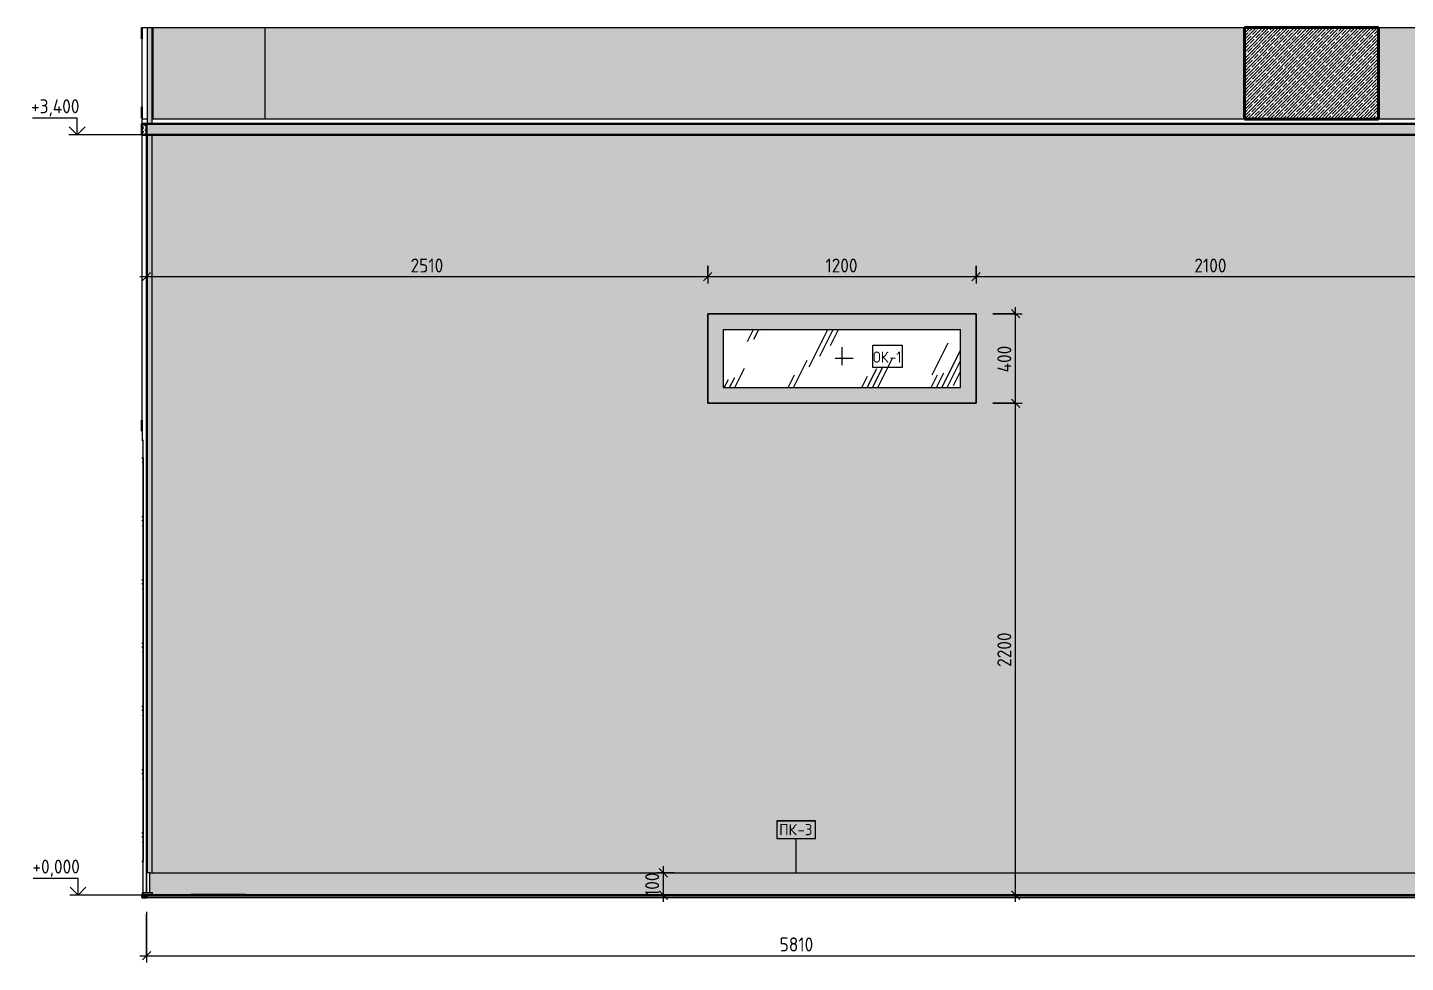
# Model space of a CAD drawing. Header units: millimetres. Extents: x 855 to 70116, y -1987 to 23809.
# Drawn here: x 58081 to 64243, y -301 to 3880 of the extents above; entities that cross this region are included whole.
import ezdxf

# ---------------------------------------------------------------- set-up
doc = ezdxf.new("R2010")
doc.units = ezdxf.units.MM
doc.linetypes.add('Штрих', pattern=[158.75, 79.375, -79.375])
for name, color, linetype, lineweight in [('A-ANNO-DIMS', 7, 'Continuous', 9), ('A-ANNO-DIMS-25', 7, 'Continuous', 9), ('A-DOOR', 7, 'Continuous', 9), ('A-DOOR-4', 7, 'Continuous', 18), ('A-FLOR', 7, 'Continuous', 9), ('A-GENM', 7, 'Continuous', 9), ('A-GENM-IDEN', 7, 'Continuous', 9), ('A-GLAZ', 7, 'Continuous', 9), ('A-GLAZ-2', 7, 'Штрих', 9), ('A-GLAZ-CWMG', 7, 'Continuous', 9), ('A-GLAZ-CWMG-2', 7, 'Continuous', 30), ('A-GLAZ-IDEN', 7, 'Continuous', 9), ('A-WALL', 7, 'Continuous', 9), ('A-WALL-PATT', 7, 'Continuous', 9), ('G-ANNO-DIMS', 7, 'Continuous', 9), ('G-ANNO-DIMS-1', 7, 'Continuous', 20), ('I-WALL', 7, 'Continuous', 9), ('S-COLS', 7, 'Continuous', 9), ('Поручни', 7, 'Continuous', 9)]:
    doc.layers.add(name, color=color, linetype=linetype, lineweight=lineweight)
for name, color, linetype, lineweight, true_color in [('A-CLNG-1', 7, 'Continuous', 9, 0x787878), ('A-CLNG-FNSH-1', 7, 'Continuous', 30, 0x3c3c3c), ('A-DOOR-GLAZ', 7, 'Continuous', 9, 0x8080ff), ('A-FLOR-1', 7, 'Continuous', 9, 0x787878), ('A-FLOR-FNSH-1', 7, 'Continuous', 30, 0x3c3c3c), ('A-FLOR-FNSH-2', 7, 'Continuous', 40, 0x3c3c3c), ('A-FLOR-MCUT-1', 7, 'Continuous', 9, 0x646464), ('A-WALL-7', 7, 'Continuous', 30, 0x3c3c3c), ('I-WALL-1', 7, 'Continuous', 9, 0x787878)]:
    doc.layers.add(name, color=color, linetype=linetype, lineweight=lineweight, true_color=true_color)
doc.styles.add('GOST Common_5', font='GOST_Common.ttf', dxfattribs={"height": 50})
doc.styles.add('ISOCPEUR_2', font='isocpeur.ttf', dxfattribs={"width": 0.9, "height": 62.5})
doc.styles.add('ISOCPEUR_3', font='isocpeur.ttf', dxfattribs={"width": 0.9, "height": 50})
doc.dimstyles.new('ISO-2_5_0_9К_БОЛЬШОЙ_1', dxfattribs={"dimscale": 304.8, "dimtxt": 62.248823, "dimasz": 0.123031, "dimexe": 0.098425, "dimexo": 0.246063, "dimgap": 0, "dimtad": 1, "dimdec": 0, "dimrnd": 10, "dimzin": 0, "dimdsep": 46, "dimtxsty": 'ISOCPEUR_2', "dimblk1": 'OBLIQUE', "dimblk2": 'OBLIQUE', "dimsah": 1, "dimcen": 0.09, "dimdle": 0.098425, "dimazin": 0, "dimtfac": 1, "dimtdec": 4, "dimtix": 1, "dimtmove": 0, "dimatfit": 3, "dimfxl": 1, "dimtvp": 1, "dimtolj": 1, "dimtzin": 0, "dimarcsym": 2})

# ---------------------------------------------------------------- blocks, each defined once
blk = doc.blocks.new('Дверь_Витражная_остекление_ - ДВН_ДАО_Главный вход_1800 в свету 5-32258809-Развертка 1_30-4')
at = {"layer": 'A-DOOR'}
for points in [[(-38540, 2035), (-38537, 2035), (-38537, 2085), (-38540.4, 2085), (-38540.4, 2035)], [(-38534.5, 150), (-38534.5, 1955), (-38535, 1955), (-38535, 150)]]:
    blk.add_hatch(color=256, dxfattribs=at).paths.add_polyline_path(points)
h = blk.add_hatch(color=256, dxfattribs=at)
h.paths.add_polyline_path([(-38540, 0), (-38534.5, 0), (-38534.5, 150), (-38540.4, 150), (-38540.4, 0)])
h.paths.add_polyline_path([(-38540, 1955), (-38534.5, 1955), (-38534.5, 2035), (-38540.4, 2035), (-38540.4, 1955)])
h = blk.add_hatch(dxfattribs=at)
h.set_pattern_fill('FP_21', color=256, style=0, pattern_type=2)
h.set_pattern_definition([(45, (-25, 25), (-70.71068, 70.71068), [50, -150]), (45, (-75, 0), (-70.71068, 70.71068), [150, -50]), (45, (25, -25), (-70.71068, 70.71068), [50, -150])])
h.paths.add_polyline_path([(-38535, 150), (-38535, 1955), (-38540.4, 1955), (-38540.4, 150), (-38540, 150)])
blk.add_line((-38534.5, 1955), (-38534.5, 150), dxfattribs=at)
at = {"layer": 'A-DOOR-4'}
for p, q in [((-38537, 2085), (-38540.4, 2085)), ((-38534.5, 2035), (-38540.4, 2035)), ((-38540.4, 2035), (-38537, 2035)), ((-38537, 2035), (-38537, 2085)), ((-38534.5, 1955), (-38534.5, 2035)), ((-38540.4, 1955), (-38534.5, 1955)), ((-38534.5, 150), (-38540.4, 150)), ((-38534.5, 0), (-38534.5, 150)), ((-38540.4, 0), (-38534.5, 0))]:
    blk.add_line(p, q, dxfattribs=at)
at = {"layer": 'A-DOOR-GLAZ'}
for p, q in [((-38535, 1955), (-38540.4, 1955)), ((-38535, 150), (-38535, 1955)), ((-38540.4, 150), (-38535, 150))]:
    blk.add_line(p, q, dxfattribs=at)
blk = doc.blocks.new('Прямоугольный импост - Импост структурный с накладкой - 160мм Темный-32424191-Развертка 1_30-4')
at = {"layer": 'A-GLAZ-CWMG-2'}
for p, q in [((-38540, 3880), (-38540.4, 3880)), ((-38540.4, 3830), (-38540, 3830)), ((-38540, 3830), (-38540, 3880))]:
    blk.add_line(p, q, dxfattribs=at)
blk = doc.blocks.new('BSC_Колонна _Прямоугольная - 500х500-23286270-Развертка 1_30-4')
at = {"layer": 'S-COLS'}
blk.add_hatch(color=256, dxfattribs=at).paths.add_polyline_path([(-38490, 3470), (-37990, 3470), (-37990, 3880), (-38490, 3880)])
for p, q in [((-38490, 3470), (-38490, 3880)), ((-37990, 3880), (-37990, 3470))]:
    blk.add_line(p, q, dxfattribs=at)
blk = doc.blocks.new('Плинтус - Плинтус керамогранит бежевый-32865275-Развертка 1_30-4')
at = {"layer": 'A-GENM'}
blk.add_hatch(color=256, dxfattribs=at).paths.add_polyline_path([(-36487.3, 0), (-32710, 0), (-32710, 100), (-38504, 100), (-38504, 10), (-38493.3, 10), (-38493.3, 4), (-38504, 4), (-38504, 2), (-37568.1, 2), (-37568.1, 0), (-36572.9, 0)])
for p, q in [((-38504, 100), (-32710, 100)), ((-32710, 100), (-32710, 0))]:
    blk.add_line(p, q, dxfattribs=at)
blk = doc.blocks.new('Плинтус - Плинтус керамогранит бежевый-32975795-Развертка 1_30-4')
at = {"layer": 'A-GENM'}
for p, q in [((-38504, 100), (-38519, 100)), ((-38504, 10), (-38504, 100)), ((-38504, 2), (-38504, 4))]:
    blk.add_line(p, q, dxfattribs=at)
blk = doc.blocks.new('Прямоугольный импост - Импост структурный с накладкой - 160мм Темный-32772294-Развертка 1_30-4')
at = {"layer": 'A-GLAZ-CWMG'}
blk.add_hatch(color=256, dxfattribs=at).paths.add_polyline_path([(-38540, 2125), (-38540, 3475), (-38540.4, 3475), (-38540.4, 2125)])
for p, q in [((-38540, 3475), (-38540, 3450)), ((-38540, 3400), (-38540, 2125))]:
    blk.add_line(p, q, dxfattribs=at)
blk = doc.blocks.new('Прямоугольный импост - Импост структурный с накладкой - 160мм Темный-32258447-Развертка 1_30-4')
at = {"layer": 'A-GLAZ-CWMG-2'}
for p, q in [((-38540, 2125), (-38540.4, 2125)), ((-38540, 2075), (-38540, 2125)), ((-38540.4, 2075), (-38540, 2075))]:
    blk.add_line(p, q, dxfattribs=at)
blk = doc.blocks.new('120_Окно_СКБ_1Ст - 120_Окно_СКБ_1Ст 400х1200 EI30-24228909-Развертка 1_30-4')
at = {"layer": 'A-GLAZ'}
h = blk.add_hatch(color=256, dxfattribs=at)
h.paths.add_polyline_path([(-36010, 2200), (-34810, 2200), (-34810, 2600), (-36010, 2600), (-36010, 2257.1)])
h.paths.add_polyline_path([(-35940, 2270), (-35940, 2530), (-34880, 2530), (-34880, 2270), (-35930.2, 2270)])
h = blk.add_hatch(dxfattribs=at)
h.set_pattern_fill('FP_18', color=256, style=0, pattern_type=2)
h.set_pattern_definition([(63.435, (63.5, 31.75), (-255.583, 766.7475), [317.5, -190.5, 317.5, -190.5, -403.903]), (63.435, (63.5, 31.75), (-255.583, 766.7475), [-1016, 127, -276.903]), (63.435, (47.6, 47.6), (-255.583, 766.7475), [254, -317.5, 190.5, -190.5, -467.403]), (63.435, (47.6, 47.6), (-255.583, 766.7475), [-952.5, 222.25, -245.153]), (63.435, (47.6, 95.25), (-255.583, 766.7475), [190.5, -381, 127, -190.5, -530.903]), (63.435, (47.6, 95.25), (-255.583, 766.7475), [-889, 285.75, -245.153]), (63.435, (95.25, 47.6), (-255.583, 766.7475), [190.5, -381, 158.75, -6404.653]), (63.435, (142.9, 95.25), (-255.583, 766.7475), [95.25, -476.25, 63.5, -6499.903]), (63.435, (63.5, 174.6), (-255.583, 766.7475), [63.5, -476.25, 63.5, -254, -562.653]), (63.435, (63.5, 174.6), (-255.583, 766.7475), [-857.25, 158.75, -403.903]), (63.435, (349.25, 127), (-255.583, 766.7475), [317.5, -476.25, 381, -251.503]), (63.435, (349.25, 79.4), (-255.583, 766.7475), [444.5, -317.5, 476.25, -188.003]), (63.435, (381, 95.25), (-255.583, 766.7475), [508, -254, 381, -276.903]), (63.435, (428.6, 142.9), (-255.583, 766.7475), [317.5, -444.5, 254, -403.903]), (63.435, (381, 238.1), (-255.583, 766.7475), [158.75, -635, 190.5, -435.653]), (63.435, (476.25, 190.5), (-255.583, 766.7475), [127, -635, 127, -530.903])])
h.paths.add_polyline_path([(-35940, 2270), (-34880, 2270), (-34880, 2530), (-35940, 2530), (-35940, 2282.4)])
for p, q in [((-36010, 2600), (-36010, 2200)), ((-34810, 2600), (-36010, 2600)), ((-34810, 2200), (-34810, 2600)), ((-35940, 2530), (-35940, 2270)), ((-35940, 2530), (-34880, 2530)), ((-34880, 2270), (-34880, 2530)), ((-35940, 2270), (-34880, 2270)), ((-36010, 2200), (-34810, 2200))]:
    blk.add_line(p, q, dxfattribs=at)
at = {"layer": 'A-GLAZ-2'}
for p, q in [((-35410, 2450), (-35410, 2350)), ((-35360, 2400), (-35460, 2400))]:
    blk.add_line(p, q, dxfattribs=at)
blk = doc.blocks.new('Прямоугольный импост - Импост структурный с накладкой - 160мм Темный-32772308-Развертка 1_30-4')
at = {"layer": 'A-GLAZ-CWMG'}
blk.add_hatch(color=256, dxfattribs=at).paths.add_polyline_path([(-38540, 3525), (-38540, 3830), (-38540.4, 3830), (-38540.4, 3525)])
blk.add_line((-38540, 3830), (-38540, 3525), dxfattribs=at)
blk = doc.blocks.new('Прямоугольный импост - Импост структурный с накладкой - 160мм Темный-32424194-Развертка 1_30-4')
at = {"layer": 'A-GLAZ-CWMG-2'}
for p, q in [((-38540, 3525), (-38540.4, 3525)), ((-38540, 3475), (-38540, 3525)), ((-38540.4, 3475), (-38540, 3475))]:
    blk.add_line(p, q, dxfattribs=at)
blk = doc.blocks.new('Ограждение - Ограждение-32972080-Развертка 1_30-4')
at = {"layer": 'Поручни'}
for p, q in [((-38493.3, 10), (-38538.3, 10)), ((-38538.3, 10), (-38538.3, 4)), ((-38538.3, 4), (-38493.3, 4)), ((-38493.3, 4), (-38493.3, 10))]:
    blk.add_line(p, q, dxfattribs=at)
blk = doc.blocks.new('Ограждение - Ограждение-32984924-Развертка 1_30-4')
at = {"layer": 'Поручни'}
for p, q in [((-38493.3, 10), (-38538.3, 10)), ((-38538.3, 10), (-38538.3, 4)), ((-38538.3, 4), (-38493.3, 4)), ((-38493.3, 4), (-38493.3, 10))]:
    blk.add_line(p, q, dxfattribs=at)
blk = doc.blocks.new('DIMBLOCK42-Развертка 1_30-4')
at = {"layer": 'A-ANNO-DIMS-25'}
for p, q in [((58613.7, -75), (58613.7, -300.7)), ((58613.7, -270.7), (58613.7, -85)), ((64422.7, -75), (64422.7, -300.7)), ((64422.7, -270.7), (64422.7, -85)), ((58583.7, -270.7), (64422.7, -270.7))]:
    blk.add_line(p, q, dxfattribs=at)
at = {"layer": 'A-ANNO-DIMS-25', "lineweight": 20}
for p, q in [((58613.7, -270.7), (58595, -289.4)), ((58613.7, -270.7), (58632.5, -251.9)), ((64422.7, -270.7), (64404, -289.4)), ((64422.7, -270.7), (64441.5, -251.9))]:
    blk.add_line(p, q, dxfattribs=at)
at = {"layer": 'A-ANNO-DIMS-25', "color": 0, "insert": (61444.6, -189), "char_height": 62.5, "width": 176.691, "attachment_point": 1, "line_spacing_factor": 1.149209, "style": 'ISOCPEUR_2'}
blk.add_mtext('5810', dxfattribs=at)
blk = doc.blocks.new('_Oblique')
at = {"color": 0, "linetype": 'ByBlock', "lineweight": -2}
blk.add_line((-0.5, -0.5), (0.5, 0.5), dxfattribs=at)
blk = doc.blocks.new('Mark Reiling - Mark Reiling-26174330-Развертка 1_30-4')
at = {"layer": 'A-GENM-IDEN'}
for p, q in [((-35701.2, 333.1), (-35701.2, 254.3)), ((-35701.2, 333.1), (-35527.8, 333.1)), ((-35527.8, 333.1), (-35701.2, 333.1)), ((-35701.2, 333.1), (-35701.2, 254.3)), ((-35527.8, 254.3), (-35527.8, 333.1)), ((-35527.8, 254.3), (-35527.8, 333.1)), ((-35701.2, 254.3), (-35527.8, 254.3)), ((-35701.2, 254.3), (-35527.8, 254.3))]:
    blk.add_line(p, q, dxfattribs=at)
blk = doc.blocks.new('DIMBLOCK45-Развертка 1_30-4')
at = {"layer": 'A-ANNO-DIMS-25'}
for p, q in [((62322.7, 2814), (62322.7, 2735.5)), ((62322.7, 2765.5), (62322.7, 2814)), ((64422.7, 2814), (64422.7, 2735.5)), ((64422.7, 2765.5), (64422.7, 2814)), ((64452.7, 2765.5), (62322.7, 2765.5))]:
    blk.add_line(p, q, dxfattribs=at)
at = {"layer": 'A-ANNO-DIMS-25', "lineweight": 20}
for p, q in [((62322.7, 2765.5), (62341.5, 2784.3)), ((64422.7, 2765.5), (64441.5, 2784.3)), ((62322.7, 2765.5), (62304, 2746.8)), ((64422.7, 2765.5), (64404, 2746.8))]:
    blk.add_line(p, q, dxfattribs=at)
at = {"layer": 'A-ANNO-DIMS-25', "color": 0, "insert": (63299.1, 2847.2), "char_height": 62.5, "width": 176.691, "attachment_point": 1, "line_spacing_factor": 1.149209, "style": 'ISOCPEUR_2'}
blk.add_mtext('2100', dxfattribs=at)
blk = doc.blocks.new('DIMBLOCK46-Развертка 1_30-4')
at = {"layer": 'A-ANNO-DIMS-25'}
for p, q in [((61122.7, 2814), (61122.7, 2735.5)), ((61122.7, 2765.5), (61122.7, 2814)), ((62322.7, 2814), (62322.7, 2735.5)), ((62322.7, 2765.5), (62322.7, 2814)), ((62322.7, 2765.5), (61122.7, 2765.5))]:
    blk.add_line(p, q, dxfattribs=at)
at = {"layer": 'A-ANNO-DIMS-25', "lineweight": 20}
for p, q in [((61122.7, 2765.5), (61141.5, 2784.3)), ((62322.7, 2765.5), (62341.5, 2784.3)), ((61122.7, 2765.5), (61104, 2746.8)), ((62322.7, 2765.5), (62304, 2746.8))]:
    blk.add_line(p, q, dxfattribs=at)
at = {"layer": 'A-ANNO-DIMS-25', "color": 0, "insert": (61649.1, 2847.2), "char_height": 62.5, "width": 176.691, "attachment_point": 1, "line_spacing_factor": 1.149209, "style": 'ISOCPEUR_2'}
blk.add_mtext('1200', dxfattribs=at)
blk = doc.blocks.new('DIMBLOCK47-Развертка 1_30-4')
at = {"layer": 'A-ANNO-DIMS-25'}
for p, q in [((58612.7, 2814), (58612.7, 2735.5)), ((58612.7, 2765.5), (58612.7, 2814)), ((61122.7, 2814), (61122.7, 2735.5)), ((61122.7, 2765.5), (61122.7, 2814)), ((61122.7, 2765.5), (58582.7, 2765.5))]:
    blk.add_line(p, q, dxfattribs=at)
at = {"layer": 'A-ANNO-DIMS-25', "lineweight": 20}
for p, q in [((58612.7, 2765.5), (58631.5, 2784.3)), ((61122.7, 2765.5), (61141.5, 2784.3)), ((58612.7, 2765.5), (58594, 2746.8)), ((61122.7, 2765.5), (61104, 2746.8))]:
    blk.add_line(p, q, dxfattribs=at)
at = {"layer": 'A-ANNO-DIMS-25', "color": 0, "insert": (59794.1, 2847.2), "char_height": 62.5, "width": 176.691, "attachment_point": 1, "line_spacing_factor": 1.149209, "style": 'ISOCPEUR_2'}
blk.add_mtext('2510', dxfattribs=at)
blk = doc.blocks.new('DIMBLOCK48-Развертка 1_30-4')
at = {"layer": 'A-ANNO-DIMS-25'}
for p, q in [((60925, -30), (60925, 130)), ((60973.4, 100), (60895, 100)), ((60925, 100), (60973.4, 100)), ((60973.4, 0), (60895, 0)), ((60925, 0), (60973.4, 0))]:
    blk.add_line(p, q, dxfattribs=at)
at = {"layer": 'A-ANNO-DIMS-25', "lineweight": 20}
for p, q in [((60925, 100), (60906.2, 118.7)), ((60925, 100), (60943.7, 81.2)), ((60925, 0), (60906.2, 18.8)), ((60925, 0), (60943.7, -18.8))]:
    blk.add_line(p, q, dxfattribs=at)
at = {"layer": 'A-ANNO-DIMS-25', "color": 0, "insert": (60843.3, -3.9), "char_height": 62.5, "width": 129.286, "attachment_point": 1, "rotation": 90, "line_spacing_factor": 1.149209, "style": 'ISOCPEUR_2'}
blk.add_mtext('100', dxfattribs=at)
blk = doc.blocks.new('Высотные отметки - Стрелка_Верх-17668718-Развертка 1_30-4')
at = {"layer": 'G-ANNO-DIMS'}
for p, q in [((-38825.8, 75), (-39025.8, 75)), ((-38825.8, 0), (-38825.8, 75)), ((-38787.9, 0), (-38862.9, 0))]:
    blk.add_line(p, q, dxfattribs=at)
at = {"layer": 'G-ANNO-DIMS-1'}
for q in [(-38861.1, 35.4), (-38790.4, 35.4)]:
    blk.add_line((-38825.8, 0), q, dxfattribs=at)
blk = doc.blocks.new('DIMBLOCK51-Развертка 1_30-4')
at = {"layer": 'A-ANNO-DIMS-25', "lineweight": 20}
for p, q in [((62499.7, 2200), (62480.9, 2218.8)), ((62499.7, 2200), (62518.4, 2181.2)), ((62499.7, 0), (62480.9, 18.8)), ((62499.7, 0), (62518.4, -18.8))]:
    blk.add_line(p, q, dxfattribs=at)
at = {"layer": 'A-ANNO-DIMS-25'}
for p, q in [((62397.7, 2200), (62529.7, 2200)), ((62499.7, 2200), (62397.7, 2200)), ((62499.7, -30), (62499.7, 2200)), ((62548.2, 0), (62469.7, 0)), ((62499.7, 0), (62548.2, 0))]:
    blk.add_line(p, q, dxfattribs=at)
at = {"layer": 'A-ANNO-DIMS-25', "color": 0, "insert": (62418, 1021), "char_height": 62.5, "width": 189.619, "attachment_point": 1, "rotation": 90, "line_spacing_factor": 1.149209, "style": 'ISOCPEUR_2'}
blk.add_mtext('2200', dxfattribs=at)
blk = doc.blocks.new('DIMBLOCK52-Развертка 1_30-4')
at = {"layer": 'A-ANNO-DIMS-25'}
for p, q in [((62397.7, 2600), (62529.7, 2600)), ((62499.7, 2600), (62397.7, 2600)), ((62499.7, 2200), (62499.7, 2630)), ((62397.7, 2200), (62529.7, 2200)), ((62499.7, 2200), (62397.7, 2200))]:
    blk.add_line(p, q, dxfattribs=at)
at = {"layer": 'A-ANNO-DIMS-25', "lineweight": 20}
for p, q in [((62499.7, 2600), (62480.9, 2618.7)), ((62499.7, 2600), (62518.4, 2581.2)), ((62499.7, 2200), (62480.9, 2218.8)), ((62499.7, 2200), (62518.4, 2181.2))]:
    blk.add_line(p, q, dxfattribs=at)
at = {"layer": 'A-ANNO-DIMS-25', "color": 0, "insert": (62418, 2337.8), "char_height": 62.5, "width": 149.397, "attachment_point": 1, "rotation": 90, "line_spacing_factor": 1.149209, "style": 'ISOCPEUR_2'}
blk.add_mtext('400', dxfattribs=at)

msp = doc.modelspace()

# ---------------------------------------------------------------- hatches: boundary and pattern name
at = {"layer": 'A-CLNG-1'}
msp.add_hatch(color=256, dxfattribs=at).paths.add_polyline_path([(68173.2, 3400), (69542, 3400), (69542, 3450), (58612.7, 3450), (58612.7, 3400), (67923, 3400)])
at = {"layer": 'A-FLOR'}
for points in [[(58613.7, 0), (58811.5, 0), (58811.5, 2), (58612.7, 2), (58612.7, 0)], [(59447.7, 0), (59564.7, 0), (59564.7, 2), (59057.1, 2), (59057.1, 0), (59425.7, 0)]]:
    msp.add_hatch(color=256, dxfattribs=at).paths.add_polyline_path(points)
at = {"layer": 'A-FLOR-1'}
h = msp.add_hatch(dxfattribs=at)
h.set_pattern_fill('FP_22', color=256, style=0, pattern_type=2)
h.set_pattern_definition([(45, (97132.712, 0), (-14.25598, 14.25598), []), (45, (97146.968, 0), (-14.25598, 14.25598), [25.202, -5.04, 0.8382, -4.202])])
h.paths.add_polyline_path([(64067.1, 3470), (64122.7, 3470), (64122.7, 3880), (63522.7, 3880), (63522.7, 3470)])
msp.add_hatch(color=256, dxfattribs=at).paths.add_polyline_path([(59057.1, 0), (59057.1, 2), (58811.5, 2), (58811.5, 0), (59020, 0)])
at = {"layer": 'A-WALL'}
h = msp.add_hatch(color=256, dxfattribs=at)
h.paths.add_polyline_path([(58637.7, 100), (58637.7, 3400), (58617.7, 3400), (58617.7, 100), (58628.7, 100)])
h.paths.add_polyline_path([(58637.7, 3450), (58637.7, 3880), (58617.7, 3880), (58617.7, 3450)])
at = {"layer": 'A-WALL-PATT'}
h = msp.add_hatch(color=256, dxfattribs=at)
h.paths.add_polyline_path([(58617.7, 100), (58617.7, 3400), (58613.7, 3400), (58613.7, 100)])
h.paths.add_polyline_path([(62356.2, 100), (64422.7, 100), (64422.7, 3200), (66922.7, 3200), (66922.7, 100), (69542, 100), (69542, 3400), (58637.7, 3400), (58637.7, 100), (62270.7, 100)])
h.paths.add_polyline_path([(61122.7, 2200), (61122.7, 2600), (62322.7, 2600), (62322.7, 2200), (61329.7, 2200)])
at = {"layer": 'I-WALL'}
for points in [[(62698.4, 3470), (63522.7, 3470), (63522.7, 3880), (59142.7, 3880), (59142.7, 3470), (62571.7, 3470)], [(67141.1, 3470), (67323, 3470), (67323, 3880), (64122.7, 3880), (64122.7, 3470), (66922.7, 3470)]]:
    msp.add_hatch(color=256, dxfattribs=at).paths.add_polyline_path(points)
at = {"layer": 'I-WALL-1'}
h = msp.add_hatch(dxfattribs=at)
h.set_pattern_fill('FP_23', color=256, style=0, pattern_type=2)
h.set_pattern_definition([(0, (97132.712, 0), (30.48, 7.62), [2.515, -20.345, 2.515, -20.345, -121.92]), (0, (97132.712, 0), (30.48, 7.62), [-45.72, 2.515, -43.205, 2.515, -20.345, -53.34]), (0, (97132.712, 0), (30.48, 7.62), [-114.3, 2.515, -12.725, 2.515, -35.585]), (120, (97144.142, 3.81), (-21.8391136, 22.5864543), [2.515, -20.345, 2.515, -20.345, -121.92]), (120, (97144.142, 3.81), (-21.8391136, 22.5864543), [-45.72, 2.515, -43.205, 2.515, -20.345, -53.34]), (120, (97144.142, 3.81), (-21.8391136, 22.5864543), [-114.3, 2.515, -12.725, 2.515, -35.585]), (240, (97147.952, 19.05), (-8.6408864, -30.2064543), [2.515, -20.345, 2.515, -20.345, -121.92]), (240, (97147.952, 19.05), (-8.6408864, -30.2064543), [-45.72, 2.515, -43.205, 2.515, -20.345, -53.34]), (240, (97147.952, 19.05), (-8.6408864, -30.2064543), [-114.3, 2.515, -12.725, 2.515, -35.585])])
h.paths.add_polyline_path([(58612.7, 3400), (58612.7, 3450), (58592.7, 3450), (58593, 3400)])

# ---------------------------------------------------------------- linework, layer by layer
at = {"layer": 'A-CLNG-FNSH-1'}
for p, q in [((69542, 3450), (58612.7, 3450)), ((69542, 3401), (58612.7, 3401)), ((58612.7, 3401), (58612.7, 3400)), ((58612.7, 3400), (69542, 3400))]:
    msp.add_line(p, q, dxfattribs=at)
at = {"layer": 'A-FLOR'}
for p, q in [((58592.3, 3880), (69542, 3880)), ((58612.7, 2), (58612.7, 0)), ((58612.7, 2), (58811.5, 2)), ((69542, 0), (58612.7, 0)), ((59057.1, 2), (59564.7, 2)), ((59564.7, 2), (59564.7, 0)), ((58612.7, -10), (69542, -10))]:
    msp.add_line(p, q, dxfattribs=at)
at = {"layer": 'A-FLOR-FNSH-1'}
for p, q in [((58612.7, 0), (58592.3, 0)), ((58612.7, -10), (58612.7, 0)), ((59057.1, 2), (58811.5, 2)), ((58811.5, 2), (58811.5, 0)), ((58811.5, 0), (59057.1, 0)), ((59057.1, 0), (59057.1, 2)), ((69542, -0.1), (58592.3, -0.1)), ((58592.3, -10), (58612.7, -10))]:
    msp.add_line(p, q, dxfattribs=at)
at = {"layer": 'A-FLOR-FNSH-2'}
for p, q in [((64122.7, 3880), (63522.7, 3880)), ((63522.7, 3880), (63522.7, 3470)), ((64122.7, 3470), (64122.7, 3880)), ((63522.7, 3470), (64122.7, 3470))]:
    msp.add_line(p, q, dxfattribs=at)
at = {"layer": 'A-FLOR-MCUT-1'}
msp.add_line((69542, -10.1), (58592.3, -10.1), dxfattribs=at)
at = {"layer": 'A-GENM-IDEN'}
msp.add_line((61518.2, 100), (61518.2, 253.2), dxfattribs=at)
at = {"layer": 'A-GLAZ-IDEN', "flags": 128}
msp.add_lwpolyline([(61861.3, 2459), (61992.3, 2459), (61992.3, 2359.7), (61861.3, 2359.7)], close=True, dxfattribs=at)
at = {"layer": 'A-WALL'}
for p, q in [((58617.7, 3450), (58617.7, 3880)), ((58637.7, 3880), (58637.7, 3450)), ((58617.7, 100), (58617.7, 3400)), ((58637.7, 3400), (58637.7, 100))]:
    msp.add_line(p, q, dxfattribs=at)
at = {"layer": 'A-WALL-7'}
for p, q in [((58592.7, 3450), (58592.7, 3400)), ((58612.7, 3450), (58592.7, 3450)), ((58592.7, 3400), (58612.7, 3400)), ((58612.7, 3401), (58612.7, 3450))]:
    msp.add_line(p, q, dxfattribs=at)
at = {"layer": 'G-ANNO-DIMS'}
for p, q in [((58486, 3400), (58303.3, 3400)), ((58666.5, 3400), (58486, 3400)), ((58344.3, 0), (58307, 0)), ((58702.5, 0), (58344.3, 0))]:
    msp.add_line(p, q, dxfattribs=at)
at = {"layer": 'I-WALL'}
for p, q in [((59142.7, 3880), (59142.7, 3470)), ((58617.7, 3470), (58592.7, 3470)), ((63522.7, 3470), (58637.7, 3470)), ((69542, 3470), (64122.7, 3470)), ((58612.7, 10), (58612.7, 3400)), ((58613.7, 3400), (58613.7, 10)), ((61122.7, 2600), (62322.7, 2600)), ((61122.7, 2200), (61122.7, 2600)), ((62322.7, 2600), (62322.7, 2200)), ((62322.7, 2200), (61122.7, 2200)), ((58592.7, -10.2), (58592.7, 0)), ((58612.7, 2), (58612.7, 4)), ((58613.7, 4), (58613.7, 2))]:
    msp.add_line(p, q, dxfattribs=at)

# ---------------------------------------------------------------- block references
at = {"layer": 'A-DOOR'}
msp.add_blockref('Дверь_Витражная_остекление_ - ДВН_ДАО_Главный вход_1800 в свету 5-32258809-Развертка 1_30-4', (97132.7, 0), dxfattribs=at)
at = {"layer": 'A-GENM'}
for name in ['Плинтус - Плинтус керамогранит бежевый-32975795-Развертка 1_30-4', 'Плинтус - Плинтус керамогранит бежевый-32865275-Развертка 1_30-4']:
    msp.add_blockref(name, (97132.7, 0), dxfattribs=at)
at = {"layer": 'A-GENM-IDEN'}
msp.add_blockref('Mark Reiling - Mark Reiling-26174330-Развертка 1_30-4', (97132.7, 0), dxfattribs=at)
at = {"layer": 'A-GLAZ'}
msp.add_blockref('120_Окно_СКБ_1Ст - 120_Окно_СКБ_1Ст 400х1200 EI30-24228909-Развертка 1_30-4', (97132.7, 0), dxfattribs=at)
at = {"layer": 'A-GLAZ-CWMG'}
for name in ['Прямоугольный импост - Импост структурный с накладкой - 160мм Темный-32424191-Развертка 1_30-4', 'Прямоугольный импост - Импост структурный с накладкой - 160мм Темный-32772308-Развертка 1_30-4', 'Прямоугольный импост - Импост структурный с накладкой - 160мм Темный-32424194-Развертка 1_30-4', 'Прямоугольный импост - Импост структурный с накладкой - 160мм Темный-32772294-Развертка 1_30-4', 'Прямоугольный импост - Импост структурный с накладкой - 160мм Темный-32258447-Развертка 1_30-4']:
    msp.add_blockref(name, (97132.7, 0), dxfattribs=at)
at = {"layer": 'G-ANNO-DIMS'}
for p in [(97129.1, 3400), (97132.7, 0)]:
    msp.add_blockref('Высотные отметки - Стрелка_Верх-17668718-Развертка 1_30-4', p, dxfattribs=at)
at = {"layer": 'S-COLS'}
msp.add_blockref('BSC_Колонна _Прямоугольная - 500х500-23286270-Развертка 1_30-4', (97132.7, 0), dxfattribs=at)
at = {"layer": 'Поручни'}
for name in ['Ограждение - Ограждение-32972080-Развертка 1_30-4', 'Ограждение - Ограждение-32984924-Развертка 1_30-4']:
    msp.add_blockref(name, (97132.7, 0), dxfattribs=at)

# ---------------------------------------------------------------- texts
at = {"layer": 'A-GENM-IDEN', "char_height": 50, "attachment_point": 1, "style": 'GOST Common_5'}
for s, insert, width in [('ПК', (61442.2, 318.1), 100.211), ('-3', (61524.9, 318.1), 86.181)]:
    msp.add_mtext(s, dxfattribs=dict(at, insert=insert, width=width))
at = {"layer": 'A-GLAZ-IDEN', "char_height": 50, "attachment_point": 1, "style": 'ISOCPEUR_3'}
for s, insert, width in [('ОК', (61861.3, 2431.3), 90.19), ('-1', (61935.7, 2431.3), 66.74)]:
    msp.add_mtext(s, dxfattribs=dict(at, insert=insert, width=width))

# ---------------------------------------------------------------- dimensions: what is measured, and where the dimension line sits
at = {"layer": 'A-ANNO-DIMS'}
for base, p1, p2, override, picture, middle in [((58612.7, 2765.5), (61122.7, 2739), (58612.7, 2739), {"dimpost": '<>', "dimfxl": 2510}, 'DIMBLOCK47-Развертка 1_30-4', (59867.7, 2796.8)), ((61122.7, 2765.5), (62322.7, 2739), (61122.7, 2739), {"dimpost": '<>', "dimfxl": 1200}, 'DIMBLOCK46-Развертка 1_30-4', (61722.7, 2796.8)), ((62322.7, 2765.5), (64422.7, 2739), (62322.7, 2739), {"dimpost": '<>', "dimfxl": 2100}, 'DIMBLOCK45-Развертка 1_30-4', (63372.7, 2796.8)), ((64422.7, -270.7), (58613.7, 0), (64422.7, 0), {"dimpost": '<>', "dimfxl": 5809}, 'DIMBLOCK42-Развертка 1_30-4', (61518.2, -239.4))]:
    dim = msp.add_linear_dim(base=base, p1=p1, p2=p2, dimstyle='ISO-2_5_0_9К_БОЛЬШОЙ_1', override=override, dxfattribs=at)
    dim.commit()
    dim.dimension.update_dxf_attribs({"geometry": picture, "text_midpoint": middle})
for base, p1, p2, override, picture, middle in [((62499.7, 2600), (62322.7, 2200), (62322.7, 2600), {"dimpost": '<>', "dimfxl": 400}, 'DIMBLOCK52-Развертка 1_30-4', (62468.4, 2400)), ((62499.7, 2200), (62473.2, 0), (62322.7, 2200), {"dimpost": '<>', "dimfxl": 2205.138239}, 'DIMBLOCK51-Развертка 1_30-4', (62468.4, 1100)), ((60925, 100), (60898.4, 0), (60898.4, 100), {"dimpost": '<>', "dimfxl": 100}, 'DIMBLOCK48-Развертка 1_30-4', (60893.7, 50))]:
    dim = msp.add_linear_dim(base=base, p1=p1, p2=p2, angle=90, dimstyle='ISO-2_5_0_9К_БОЛЬШОЙ_1', override=override, dxfattribs=at)
    dim.commit()
    dim.dimension.update_dxf_attribs({"geometry": picture, "text_midpoint": middle})

# ---------------------------------------------------------------- next in the draw order: texts
at = {"layer": 'G-ANNO-DIMS', "char_height": 62.5, "attachment_point": 1, "line_spacing_factor": 1.149209, "style": 'ISOCPEUR_2', "bg_fill": 3, "box_fill_scale": 1.25, "bg_fill_color": 256, "bg_fill_true_color": 13158600, "bg_fill_transparency": 0}
for s, insert, width in [('+3,400', (58096.9, 3559.2), 261.428), ('+0,000', (58103.3, 159.2), 254.705)]:
    msp.add_mtext(s, dxfattribs=dict(at, insert=insert, width=width))

doc.saveas('drawing.dxf')
